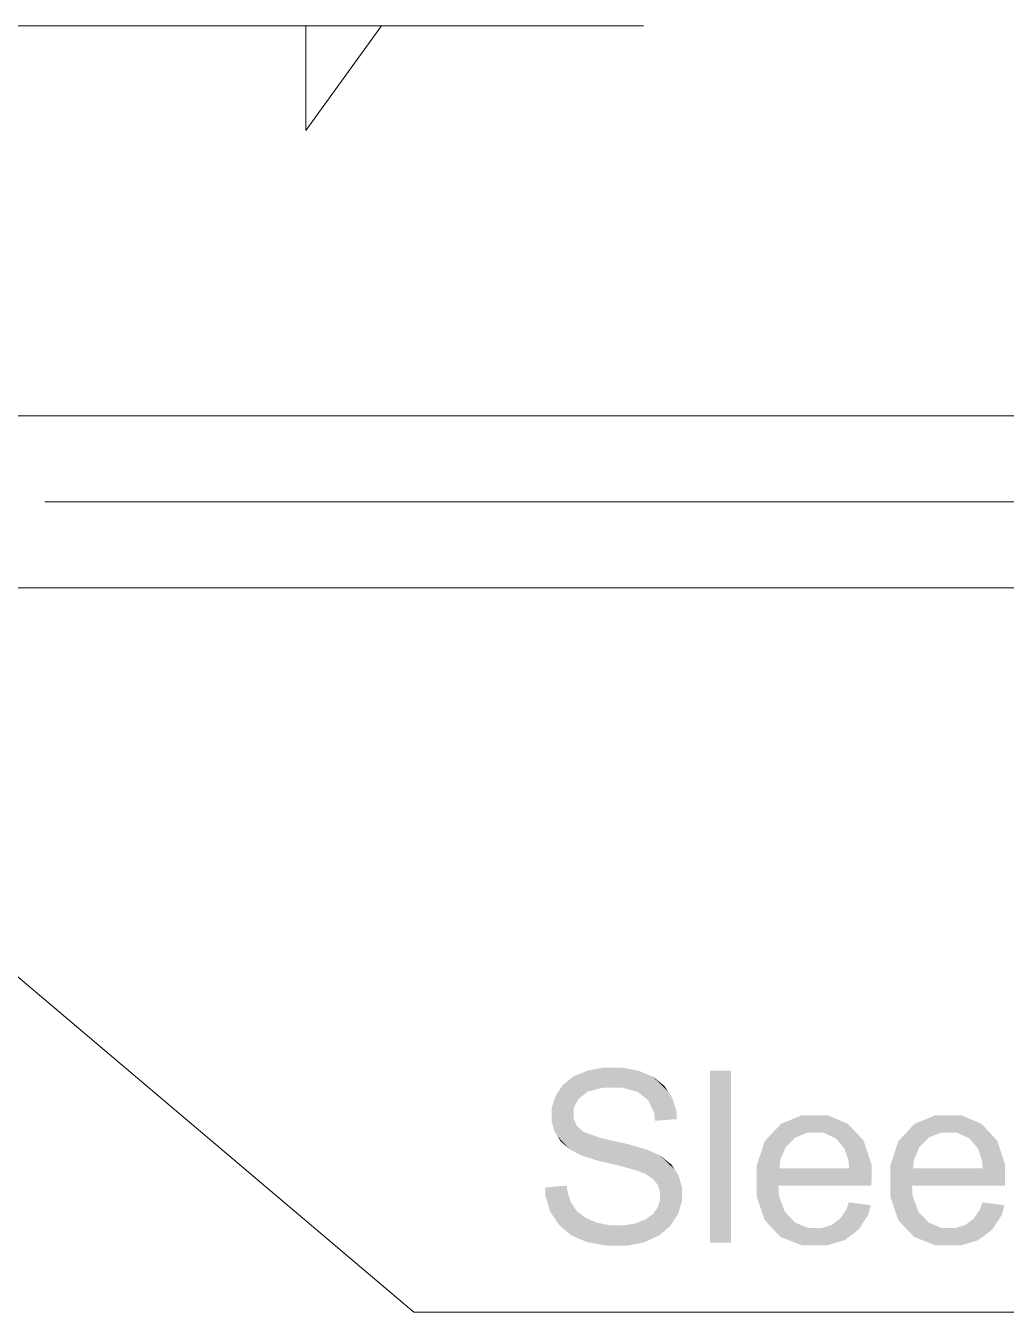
# Model space of a CAD drawing. Header units: millimetres. Extents: x 2 to 579, y 1 to 405.
# Drawn here: x 258.19 to 265.88, y 87.89 to 97.98 of the extents above; entities that cross this region are included whole.
import ezdxf

# ---------------------------------------------------------------- set-up
doc = ezdxf.new("R2010")
doc.units = ezdxf.units.MM
doc.linetypes.add('XKITLINE00', pattern=[0])
doc.layers.add('LinkedObject', color=7, linetype='Continuous', lineweight=0)

# ---------------------------------------------------------------- blocks, each defined once
blk = doc.blocks.new('*A4')
at = {"layer": 'LinkedObject'}
for points in [[(262.725, 89.809), (262.719, 89.651), (262.601, 89.786)], [(262.793, 89.809), (262.719, 89.651), (262.725, 89.809)], [(262.719, 89.651), (262.793, 89.809), (262.8, 89.651)], [(262.793, 89.809), (262.878, 89.651), (262.8, 89.651)], [(263, 89.785), (262.793, 89.809), (262.868, 89.809)], [(263.057, 89.76), (262.793, 89.809), (263, 89.785)], [(262.995, 89.618), (262.793, 89.809), (263.057, 89.76)], [(262.878, 89.651), (262.793, 89.809), (262.995, 89.618)], [(262.49, 89.74), (262.564, 89.591), (262.405, 89.672)], [(262.601, 89.621), (262.49, 89.74), (262.546, 89.763)], [(262.564, 89.591), (262.49, 89.74), (262.601, 89.621)], [(262.601, 89.786), (262.719, 89.651), (262.546, 89.763)], [(262.546, 89.763), (262.719, 89.651), (262.601, 89.621)], [(263.057, 89.76), (263.035, 89.585), (262.995, 89.618)], [(263.115, 89.736), (263.035, 89.585), (263.057, 89.76)], [(263.035, 89.585), (263.115, 89.736), (263.075, 89.553)], [(263.075, 89.553), (263.115, 89.736), (263.234, 89.618)], [(263.234, 89.618), (263.115, 89.736), (263.203, 89.665)], [(263.725, 89.786), (263.559, 88.436), (263.559, 89.786)], [(263.725, 88.436), (263.559, 88.436), (263.725, 89.786)], [(262.376, 89.628), (262.318, 89.436), (262.347, 89.583)], [(262.527, 89.562), (262.318, 89.436), (262.376, 89.628)], [(262.405, 89.672), (262.564, 89.591), (262.376, 89.628)], [(262.376, 89.628), (262.564, 89.591), (262.527, 89.562)], [(263.234, 89.618), (263.122, 89.456), (263.075, 89.553)], [(263.264, 89.571), (263.122, 89.456), (263.234, 89.618)], [(262.347, 89.583), (262.318, 89.436), (262.318, 89.488)], [(262.49, 89.49), (262.318, 89.436), (262.527, 89.562)], [(263.298, 89.465), (263.122, 89.456), (263.264, 89.571)], [(262.318, 89.436), (262.49, 89.49), (262.49, 89.448)], [(262.49, 89.412), (262.318, 89.436), (262.49, 89.448)], [(262.318, 89.436), (262.49, 89.412), (262.318, 89.39)], [(262.318, 89.39), (262.49, 89.412), (262.342, 89.306)], [(262.342, 89.306), (262.49, 89.412), (262.366, 89.268)], [(262.366, 89.268), (262.49, 89.412), (262.516, 89.352)], [(263.3, 89.405), (263.122, 89.456), (263.298, 89.465)], [(263.122, 89.456), (263.3, 89.405), (263.128, 89.392)], [(264.281, 89.436), (264.053, 89.3), (264.117, 89.368)], [(264.382, 89.436), (264.053, 89.3), (264.281, 89.436)], [(264.327, 89.3), (264.053, 89.3), (264.382, 89.436)], [(264.327, 89.3), (264.382, 89.436), (264.384, 89.3)], [(264.382, 89.436), (264.447, 89.3), (264.384, 89.3)], [(264.64, 89.369), (264.382, 89.436), (264.48, 89.436)], [(264.703, 89.303), (264.382, 89.436), (264.64, 89.369)], [(264.549, 89.252), (264.382, 89.436), (264.703, 89.303)], [(264.447, 89.3), (264.382, 89.436), (264.549, 89.252)], [(265.329, 89.436), (265.101, 89.3), (265.164, 89.368)], [(265.43, 89.436), (265.101, 89.3), (265.329, 89.436)], [(265.374, 89.3), (265.101, 89.3), (265.43, 89.436)], [(265.374, 89.3), (265.43, 89.436), (265.431, 89.3)], [(265.43, 89.436), (265.494, 89.3), (265.431, 89.3)], [(265.688, 89.369), (265.43, 89.436), (265.528, 89.436)], [(265.75, 89.303), (265.43, 89.436), (265.688, 89.369)], [(265.597, 89.252), (265.43, 89.436), (265.75, 89.303)], [(265.494, 89.3), (265.43, 89.436), (265.597, 89.252)], [(262.516, 89.352), (262.461, 89.168), (262.366, 89.268)], [(262.542, 89.328), (262.461, 89.168), (262.516, 89.352)], [(262.461, 89.168), (262.542, 89.328), (262.509, 89.142)], [(262.509, 89.142), (262.542, 89.328), (262.568, 89.305)], [(262.509, 89.142), (262.568, 89.305), (262.547, 89.123)], [(262.547, 89.123), (262.568, 89.305), (262.677, 89.08)], [(262.677, 89.08), (262.568, 89.305), (262.703, 89.257)], [(264.549, 89.252), (264.703, 89.303), (264.589, 89.204)], [(264.703, 89.303), (264.614, 89.173), (264.589, 89.204)], [(264.614, 89.173), (264.703, 89.303), (264.646, 89.081)], [(264.646, 89.081), (264.703, 89.303), (264.827, 89.048)], [(264.827, 89.048), (264.703, 89.303), (264.765, 89.236)], [(265.597, 89.252), (265.75, 89.303), (265.636, 89.204)], [(265.75, 89.303), (265.662, 89.173), (265.636, 89.204)], [(265.662, 89.173), (265.75, 89.303), (265.693, 89.081)], [(265.693, 89.081), (265.75, 89.303), (265.874, 89.048)], [(265.874, 89.048), (265.75, 89.303), (265.812, 89.236)], [(262.366, 89.268), (262.461, 89.168), (262.389, 89.231)], [(262.677, 89.08), (262.703, 89.257), (262.77, 89.058)], [(262.77, 89.058), (262.703, 89.257), (262.811, 89.232)], [(262.77, 89.058), (262.811, 89.232), (262.863, 89.036)], [(262.863, 89.036), (262.811, 89.232), (262.92, 89.208)], [(262.863, 89.036), (262.92, 89.208), (262.983, 89.003)], [(262.983, 89.003), (262.92, 89.208), (263.01, 88.992)], [(263.01, 88.992), (262.92, 89.208), (263.052, 88.976)], [(263.07, 89.164), (263.052, 88.976), (262.92, 89.208)], [(264.053, 89.3), (263.926, 89.04), (263.99, 89.232)], [(264.153, 89.185), (263.926, 89.04), (264.053, 89.3)], [(264.053, 89.3), (264.192, 89.223), (264.153, 89.185)], [(264.192, 89.223), (264.053, 89.3), (264.231, 89.262)], [(264.231, 89.262), (264.053, 89.3), (264.327, 89.3)], [(265.101, 89.3), (264.974, 89.04), (265.037, 89.232)], [(265.201, 89.185), (264.974, 89.04), (265.101, 89.3)], [(265.101, 89.3), (265.239, 89.223), (265.201, 89.185)], [(265.239, 89.223), (265.101, 89.3), (265.278, 89.262)], [(265.278, 89.262), (265.101, 89.3), (265.374, 89.3)], [(263.11, 89.146), (263.052, 88.976), (263.07, 89.164)], [(263.052, 88.976), (263.11, 89.146), (263.113, 88.936)], [(263.113, 88.936), (263.11, 89.146), (263.169, 89.119)], [(263.113, 88.936), (263.169, 89.119), (263.132, 88.913)], [(263.132, 88.913), (263.169, 89.119), (263.15, 88.889)], [(263.169, 89.119), (263.284, 89.009), (263.15, 88.889)], [(263.284, 89.009), (263.169, 89.119), (263.256, 89.05)], [(264.11, 89.083), (263.926, 89.04), (264.153, 89.185)], [(265.158, 89.083), (264.974, 89.04), (265.201, 89.185)], [(263.15, 88.889), (263.284, 89.009), (263.169, 88.833)], [(263.169, 88.833), (263.284, 89.009), (263.312, 88.967)], [(263.926, 89.04), (264.11, 89.083), (264.106, 89.019)], [(264.106, 89.019), (263.926, 88.917), (263.926, 89.04)], [(264.106, 89.019), (264.827, 88.927), (263.926, 88.917)], [(264.651, 89.019), (264.827, 88.927), (264.106, 89.019)], [(264.646, 89.081), (264.827, 89.048), (264.651, 89.019)], [(264.827, 88.927), (264.651, 89.019), (264.827, 89.048)], [(264.974, 89.04), (265.158, 89.083), (265.153, 89.019)], [(265.153, 89.019), (264.974, 88.917), (264.974, 89.04)], [(265.153, 89.019), (265.874, 88.927), (264.974, 88.917)], [(265.699, 89.019), (265.874, 88.927), (265.153, 89.019)], [(265.693, 89.081), (265.874, 89.048), (265.699, 89.019)], [(265.874, 88.927), (265.699, 89.019), (265.874, 89.048)], [(263.169, 88.833), (263.312, 88.967), (263.169, 88.802)], [(263.169, 88.802), (263.312, 88.967), (263.169, 88.77)], [(263.312, 88.967), (263.34, 88.817), (263.169, 88.77)], [(263.34, 88.817), (263.312, 88.967), (263.34, 88.871)], [(264.827, 88.92), (263.926, 88.917), (264.827, 88.927)], [(264.826, 88.897), (263.926, 88.917), (264.827, 88.92)], [(263.926, 88.917), (264.052, 88.546), (263.926, 88.798)], [(264.101, 88.802), (264.052, 88.546), (263.926, 88.917)], [(264.101, 88.802), (263.926, 88.917), (264.096, 88.883)], [(264.826, 88.883), (263.926, 88.917), (264.826, 88.897)], [(264.096, 88.883), (263.926, 88.917), (264.826, 88.883)], [(265.874, 88.92), (264.974, 88.917), (265.874, 88.927)], [(265.874, 88.897), (264.974, 88.917), (265.874, 88.92)], [(264.974, 88.917), (265.099, 88.546), (264.974, 88.798)], [(265.149, 88.802), (265.099, 88.546), (264.974, 88.917)], [(265.149, 88.802), (264.974, 88.917), (265.144, 88.883)], [(265.873, 88.883), (264.974, 88.917), (265.874, 88.897)], [(265.144, 88.883), (264.974, 88.917), (265.873, 88.883)], [(262.443, 88.833), (262.268, 88.869), (262.437, 88.884)], [(262.268, 88.869), (262.342, 88.627), (262.27, 88.802)], [(262.443, 88.833), (262.342, 88.627), (262.268, 88.869)], [(262.27, 88.802), (262.342, 88.627), (262.307, 88.68)], [(262.471, 88.75), (262.342, 88.627), (262.443, 88.833)], [(263.15, 88.713), (263.34, 88.817), (263.31, 88.661)], [(263.169, 88.77), (263.34, 88.817), (263.15, 88.713)], [(263.31, 88.661), (263.34, 88.817), (263.34, 88.763)], [(263.926, 88.798), (264.052, 88.546), (263.989, 88.612)], [(264.147, 88.679), (264.052, 88.546), (264.101, 88.802)], [(264.974, 88.798), (265.099, 88.546), (265.037, 88.612)], [(265.194, 88.679), (265.099, 88.546), (265.149, 88.802)], [(262.342, 88.627), (262.471, 88.75), (262.378, 88.573)], [(262.378, 88.573), (262.471, 88.75), (262.474, 88.493)], [(262.493, 88.717), (262.474, 88.493), (262.471, 88.75)], [(262.515, 88.685), (262.474, 88.493), (262.493, 88.717)], [(263.15, 88.713), (263.31, 88.661), (263.131, 88.686)], [(264.579, 88.623), (264.821, 88.73), (264.726, 88.539)], [(264.631, 88.699), (264.821, 88.73), (264.579, 88.623)], [(264.821, 88.73), (264.631, 88.699), (264.649, 88.752)], [(264.726, 88.539), (264.821, 88.73), (264.801, 88.655)], [(265.627, 88.623), (265.869, 88.73), (265.774, 88.539)], [(265.678, 88.699), (265.869, 88.73), (265.627, 88.623)], [(265.869, 88.73), (265.678, 88.699), (265.697, 88.752)], [(265.774, 88.539), (265.869, 88.73), (265.849, 88.655)], [(262.515, 88.685), (262.536, 88.466), (262.474, 88.493)], [(262.582, 88.632), (262.536, 88.466), (262.515, 88.685)], [(262.536, 88.466), (262.582, 88.632), (262.598, 88.44)], [(262.628, 88.612), (262.598, 88.44), (262.582, 88.632)], [(262.674, 88.592), (262.598, 88.44), (262.628, 88.612)], [(263.015, 88.603), (263.248, 88.566), (262.976, 88.587)], [(263.054, 88.618), (263.248, 88.566), (263.015, 88.603)], [(263.112, 88.66), (263.279, 88.614), (263.054, 88.618)], [(263.054, 88.618), (263.279, 88.614), (263.248, 88.566)], [(263.131, 88.686), (263.31, 88.661), (263.112, 88.66)], [(263.279, 88.614), (263.112, 88.66), (263.31, 88.661)], [(264.052, 88.546), (264.147, 88.679), (264.115, 88.48)], [(264.187, 88.636), (264.115, 88.48), (264.147, 88.679)], [(264.228, 88.593), (264.115, 88.48), (264.187, 88.636)], [(264.547, 88.599), (264.726, 88.539), (264.515, 88.575)], [(264.579, 88.623), (264.726, 88.539), (264.547, 88.599)], [(265.099, 88.546), (265.194, 88.679), (265.162, 88.48)], [(265.235, 88.636), (265.162, 88.48), (265.194, 88.679)], [(265.276, 88.593), (265.162, 88.48), (265.235, 88.636)], [(265.595, 88.599), (265.774, 88.539), (265.563, 88.575)], [(265.627, 88.623), (265.774, 88.539), (265.595, 88.599)], [(262.674, 88.592), (262.751, 88.413), (262.598, 88.44)], [(262.777, 88.572), (262.751, 88.413), (262.674, 88.592)], [(262.777, 88.572), (262.843, 88.413), (262.751, 88.413)], [(262.835, 88.572), (262.843, 88.413), (262.777, 88.572)], [(262.835, 88.572), (262.915, 88.413), (262.843, 88.413)], [(262.886, 88.572), (262.915, 88.413), (262.835, 88.572)], [(262.976, 88.587), (263.102, 88.466), (262.886, 88.572)], [(262.886, 88.572), (263.102, 88.466), (262.915, 88.413)], [(263.16, 88.492), (262.976, 88.587), (263.248, 88.566)], [(263.102, 88.466), (262.976, 88.587), (263.16, 88.492)], [(264.228, 88.593), (264.392, 88.414), (264.115, 88.48)], [(264.331, 88.551), (264.392, 88.414), (264.228, 88.593)], [(264.392, 88.551), (264.392, 88.414), (264.331, 88.551)], [(264.437, 88.551), (264.671, 88.497), (264.392, 88.414)], [(264.437, 88.551), (264.392, 88.414), (264.392, 88.551)], [(264.392, 88.414), (264.671, 88.497), (264.477, 88.414)], [(264.515, 88.575), (264.671, 88.497), (264.437, 88.551)], [(264.477, 88.414), (264.671, 88.497), (264.617, 88.456)], [(264.671, 88.497), (264.515, 88.575), (264.726, 88.539)], [(265.276, 88.593), (265.439, 88.414), (265.162, 88.48)], [(265.378, 88.551), (265.439, 88.414), (265.276, 88.593)], [(265.439, 88.551), (265.439, 88.414), (265.378, 88.551)], [(265.485, 88.551), (265.719, 88.497), (265.439, 88.414)], [(265.485, 88.551), (265.439, 88.414), (265.439, 88.551)], [(265.439, 88.414), (265.719, 88.497), (265.524, 88.414)], [(265.563, 88.575), (265.719, 88.497), (265.485, 88.551)], [(265.524, 88.414), (265.719, 88.497), (265.664, 88.456)], [(265.719, 88.497), (265.563, 88.575), (265.774, 88.539)], [(262.915, 88.413), (263.102, 88.466), (263.044, 88.439)], [(264.115, 88.48), (264.392, 88.414), (264.284, 88.414)], [(265.162, 88.48), (265.439, 88.414), (265.332, 88.414)]]:
    blk.add_hatch(color=7, dxfattribs=at).paths.add_polyline_path(points, flags=17)
at = {"layer": 'LinkedObject', "color": 6, "linetype": 'XKITLINE00', "lineweight": 0}
for p, q in [((258.044, 97.98), (263.039, 97.979)), ((258.343, 94.247), (271.516, 94.247))]:
    blk.add_line(p, q, dxfattribs=at)
at = {"layer": 'LinkedObject', "color": 4, "linetype": 'XKITLINE00', "lineweight": 0}
for q in [(260.983, 97.981), (260.392, 97.981)]:
    blk.add_line((260.392, 97.16), q, dxfattribs=at)
at = {"layer": 'LinkedObject', "color": 7, "linetype": 'XKITLINE00', "lineweight": 0}
for p, q in [((240.05, 94.921), (269.184, 94.921)), ((269.184, 93.572), (240.05, 93.572))]:
    blk.add_line(p, q, dxfattribs=at)
at = {"layer": 'LinkedObject', "color": 1, "linetype": 'XKITLINE00', "lineweight": 0}
for p, q in [((256.131, 92.216), (261.237, 87.89)), ((261.237, 87.89), (271.711, 87.89))]:
    blk.add_line(p, q, dxfattribs=at)

msp = doc.modelspace()

# ---------------------------------------------------------------- block references
at = {"lineweight": 0}
msp.add_blockref('*A4', (0, 0), dxfattribs=at)

doc.saveas('drawing.dxf')
